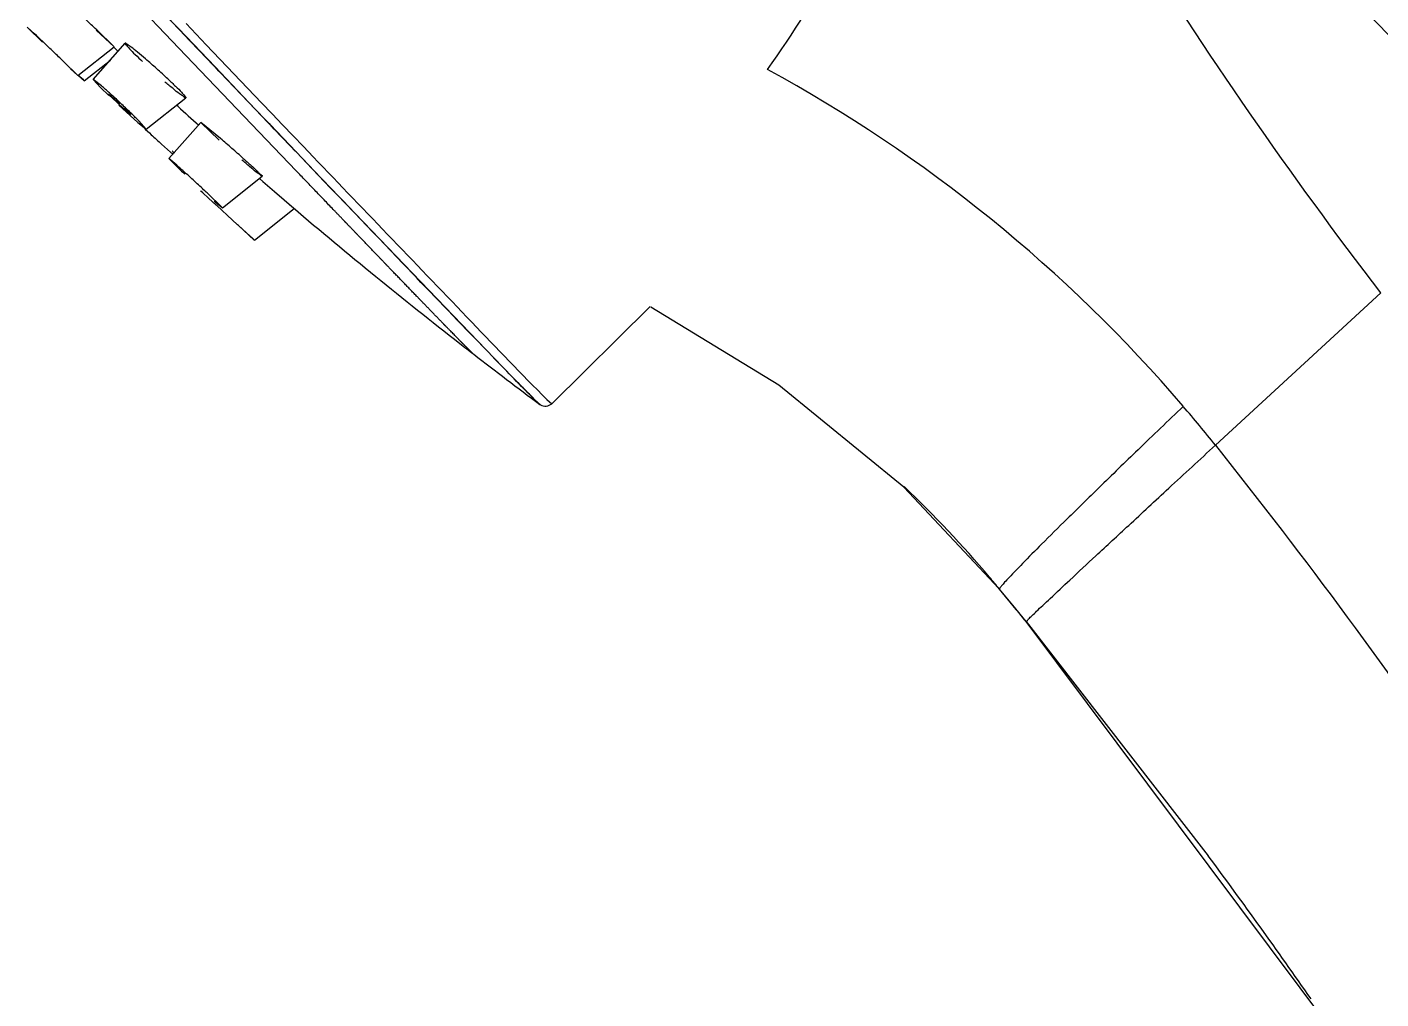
# Model space of a CAD drawing. Header units: millimetres. Extents: x 14221 to 15062, y 1145 to 1740.
# Drawn here: x 14854.32 to 14888.27, y 1594.32 to 1618.68 of the extents above; entities that cross this region are included whole.
import ezdxf

# ---------------------------------------------------------------- set-up
doc = ezdxf.new("R2010")
doc.units = ezdxf.units.MM

msp = doc.modelspace()

# ---------------------------------------------------------------- linework, layer by layer
at = {"color": 7, "linetype": 'Continuous'}
for p, q in [((14858.132, 1618.155), (14856.582, 1619.781)), ((14858.146, 1618.615), (14857.193, 1619.615)), ((14858.311, 1618.442), (14857.563, 1619.226)), ((14854.325, 1618.681), (14854.714, 1618.301)), ((14854.512, 1618.509), (14854.325, 1618.681)), ((14856.508, 1618.186), (14856.058, 1618.6)), ((14856.07, 1618.611), (14856.508, 1618.186)), ((14858.311, 1618.442), (14858.111, 1618.651)), ((14858.401, 1618.348), (14858.146, 1618.615)), ((14858.31, 1618.769), (14858.566, 1618.501)), ((14858.566, 1618.501), (14858.817, 1618.238)), ((14855.6, 1617.464), (14856.508, 1618.186)), ((14855.984, 1617.37), (14856.785, 1618.275)), ((14856.603, 1618.081), (14856.5, 1618.178)), ((14859.77, 1616.44), (14858.132, 1618.155)), ((14859.037, 1617.681), (14858.311, 1618.442)), ((14858.369, 1618.381), (14858.311, 1618.442)), ((14858.875, 1617.851), (14858.369, 1618.381)), ((14858.651, 1618.085), (14858.401, 1618.348)), ((14858.817, 1618.238), (14860.206, 1616.782)), ((14855.238, 1617.818), (14855.208, 1617.848)), ((14855.6, 1617.464), (14855.238, 1617.818)), ((14855.757, 1617.333), (14856.414, 1617.855)), ((14860.046, 1616.624), (14858.651, 1618.085)), ((14859.037, 1617.681), (14858.875, 1617.851)), ((14855.411, 1617.638), (14855.6, 1617.464)), ((14859.74, 1616.944), (14859.037, 1617.681)), ((14859.134, 1617.579), (14859.037, 1617.681)), ((14855.757, 1617.333), (14855.613, 1617.46)), ((14855.624, 1617.469), (14855.711, 1617.382)), ((14855.711, 1617.382), (14855.757, 1617.333)), ((14855.984, 1617.37), (14856.162, 1617.17)), ((14856.192, 1617.207), (14855.984, 1617.37)), ((14856.162, 1617.17), (14856.371, 1616.963)), ((14856.37, 1617.005), (14856.653, 1616.758)), ((14856.425, 1616.941), (14856.37, 1617.005)), ((14856.635, 1616.737), (14856.425, 1616.941)), ((14857.312, 1616.121), (14858.304, 1616.909)), ((14860.363, 1616.291), (14859.74, 1616.944)), ((14856.623, 1616.723), (14857.101, 1616.287)), ((14856.918, 1616.49), (14856.635, 1616.737)), ((14856.77, 1616.646), (14856.863, 1616.554)), ((14856.863, 1616.554), (14856.912, 1616.5)), ((14856.943, 1616.511), (14856.921, 1616.532)), ((14858.109, 1616.692), (14858.073, 1616.725)), ((14860.31, 1616.347), (14860.046, 1616.624)), ((14860.206, 1616.782), (14860.472, 1616.503)), ((14860.472, 1616.503), (14860.732, 1616.231)), ((14857.101, 1616.287), (14857.312, 1616.121)), ((14857.312, 1616.121), (14857.132, 1616.323)), ((14857.882, 1615.386), (14858.68, 1616.288)), ((14858.679, 1616.287), (14859.137, 1615.849)), ((14859.177, 1615.885), (14858.679, 1616.287)), ((14861.075, 1615.076), (14859.77, 1616.44)), ((14860.403, 1616.25), (14860.266, 1616.393)), ((14860.569, 1616.076), (14860.31, 1616.347)), ((14860.417, 1616.235), (14860.363, 1616.291)), ((14860.417, 1616.235), (14860.403, 1616.25)), ((14861.068, 1615.553), (14860.417, 1616.235)), ((14860.524, 1616.123), (14860.417, 1616.235)), ((14860.923, 1615.706), (14860.524, 1616.123)), ((14860.732, 1616.231), (14860.999, 1615.952)), ((14860.834, 1615.798), (14860.569, 1616.076)), ((14861.086, 1615.534), (14860.834, 1615.798)), ((14860.999, 1615.952), (14861.253, 1615.686)), ((14857.922, 1615.546), (14857.698, 1615.744)), ((14861.05, 1615.572), (14860.923, 1615.706)), ((14861.068, 1615.553), (14861.05, 1615.572)), ((14861.692, 1614.901), (14861.068, 1615.553)), ((14861.332, 1615.277), (14861.086, 1615.534)), ((14861.253, 1615.686), (14861.5, 1615.427)), ((14857.882, 1615.386), (14858.066, 1615.199)), ((14858.083, 1615.217), (14857.882, 1615.386)), ((14859.223, 1614.148), (14860.219, 1614.94)), ((14860.239, 1614.81), (14860.15, 1614.887)), ((14860.239, 1614.81), (14860.527, 1614.561)), ((14861.734, 1614.857), (14861.692, 1614.901)), ((14866.665, 1609.733), (14861.692, 1614.901)), ((14866.446, 1609.957), (14861.734, 1614.857)), ((14858.682, 1614.57), (14858.679, 1614.573)), ((14858.679, 1614.573), (14858.73, 1614.526)), ((14858.728, 1614.527), (14858.682, 1614.57)), ((14858.872, 1614.395), (14858.728, 1614.527)), ((14858.73, 1614.526), (14858.876, 1614.392)), ((14858.838, 1614.525), (14858.816, 1614.546)), ((14859.223, 1614.148), (14858.838, 1614.525)), ((14860.527, 1614.561), (14861.012, 1614.142)), ((14859.068, 1614.215), (14858.872, 1614.395)), ((14858.876, 1614.392), (14859.068, 1614.216)), ((14859.018, 1614.32), (14859.223, 1614.148)), ((14859.088, 1614.197), (14859.068, 1614.215)), ((14859.345, 1613.962), (14859.088, 1614.197)), ((14860.024, 1613.34), (14861.022, 1614.133)), ((14861.022, 1614.133), (14860.997, 1614.154)), ((14861.012, 1614.142), (14861.022, 1614.133)), ((14859.604, 1613.724), (14859.345, 1613.962)), ((14859.626, 1613.704), (14859.604, 1613.724)), ((14859.626, 1613.705), (14859.828, 1613.52)), ((14860.021, 1613.343), (14859.626, 1613.704)), ((14859.828, 1613.52), (14859.974, 1613.386)), ((14859.974, 1613.386), (14860.024, 1613.34)), ((14860.024, 1613.34), (14860.021, 1613.343)), ((14888.269, 1612.015), (14884.118, 1608.198)), ((14869.951, 1611.679), (14867.479, 1609.239)), ((14865.517, 1610.485), (14865.484, 1610.514)), ((14866.989, 1609.405), (14866.446, 1609.957)), ((14867.179, 1609.222), (14866.989, 1609.405)), ((14867.36, 1609.347), (14867.479, 1609.239)), ((14879.112, 1604.096), (14878.702, 1604.59)), ((14879.125, 1604.08), (14878.706, 1604.59)), ((14879.373, 1603.777), (14879.112, 1604.096)), ((14879.373, 1603.777), (14879.373, 1603.777)), ((14887.201, 1593.326), (14879.373, 1603.777)), ((14879.373, 1603.777), (14883.94, 1597.908))]:
    msp.add_line(p, q, dxfattribs=at)
msp.add_lwpolyline([(14878.703, 1604.59), (14876.309, 1607.143), (14873.172, 1609.707), (14869.965, 1611.663)], dxfattribs=at)
for centre, radius, start, end in [((14765.566, 1499.061), 171.365, 42.61744, 46.79211), ((14737.87, 1494.596), 171.321, 46.37521, 46.50199), ((14815.004, 1576.44), 57.712, 46.55451, 46.7977), ((14785.989, 1545.784), 99.923, 46.34818, 46.56355), ((14784.12, 1543.802), 102.646, 46.16793, 46.35721), ((14845.284, 1603.89), 18.44, 48.1971, 49.3595), ((14845.634, 1604.262), 17.93, 47.0231, 48.2389), ((14855.166, 1585.076), 37.054, 40.5664, 61.428), ((14847.549, 1607.324), 13.13, 47.6601, 48.8278), ((14841.289, 1600.424), 22.446, 46.7545, 47.7112), ((14840.976, 1600.069), 22.919, 45.9168, 46.7932), ((14847.631, 1606.908), 13.376, 44.737, 45.8801), ((14941.096, 1708.206), 123.538, 227.79757, 228.11997), ((14872.841, 1632.472), 22.564, 226.2935, 226.9559), ((14872.472, 1632.065), 22.014, 226.9334, 227.8482), ((14834.835, 1587.417), 37.456, 48.8949, 49.4677), ((14862.298, 1620.602), 6.687, 229.1245, 229.8864), ((14853.269, 1610.922), 6.61, 44.0775, 44.7788), ((14835.783, 1588.482), 36.03, 48.3113, 48.9173), ((14875.217, 1633.08), 24.777, 226.1944, 226.8818), ((14841.425, 1596.479), 25.072, 47.7518, 48.3648), ((14829.288, 1583.085), 43.147, 47.2809, 47.7786), ((14828.676, 1582.399), 44.066, 46.8444, 47.3011), ((14898.34, 1657.935), 57.543, 229.27258, 229.53671), ((14940.992, 1708.088), 123.381, 229.58163, 232.08317), ((14940.965, 1708.054), 123.337, 232.08343, 232.28956), ((14940.965, 1708.054), 123.337, 232.28955, 233.25569), ((14855.033, 1584.953), 37.233, 38.6329, 40.5774), ((14856.225, 1586.102), 29.106, 40.2091, 46.3444), ((14856.238, 1586.114), 29.089, 39.4312, 40.2077), ((14756.95, 1503.895), 158, 39.21006, 39.35236), ((14759.649, 1505.898), 154.641, 34.87341, 36.51179)]:
    msp.add_arc(centre, radius, start, end, dxfattribs=at)
for points, knots in [([(14872.888, 1617.617), (14874.176, 1619.439), (14876.358, 1623.236), (14877.257, 1627.542), (14877.389, 1629.627)], [0, 0, 0, 0, 0.51647, 1, 1, 1, 1]), ([(14888.269, 1612.015), (14886.004, 1614.975), (14882.052, 1620.655), (14878.672, 1626.713), (14877.389, 1629.627)], [0, 0, 0, 0, 0.539313, 1, 1, 1, 1]), ([(14856.784, 1618.274), (14856.774, 1618.262), (14856.841, 1618.205), (14856.898, 1618.122), (14857.052, 1617.978), (14857.158, 1617.874), (14857.221, 1617.815)], [0, 0, 0, 0, 0.073407, 0.276744, 0.594714, 1, 1, 1, 1]), ([(14857.294, 1617.883), (14857.228, 1617.939), (14857.112, 1618.035), (14856.95, 1618.175), (14856.86, 1618.223), (14856.795, 1618.286), (14856.784, 1618.274)], [0, 0, 0, 0, 0.404729, 0.722624, 0.926396, 1, 1, 1, 1]), ([(14858.304, 1616.909), (14858.291, 1616.899), (14858.227, 1616.959), (14858.131, 1617.013), (14857.968, 1617.153), (14857.849, 1617.251), (14857.782, 1617.308)], [0, 0, 0, 0, 0.077278, 0.282415, 0.598938, 1, 1, 1, 1]), ([(14857.857, 1617.38), (14857.921, 1617.319), (14858.031, 1617.213), (14858.191, 1617.063), (14858.247, 1616.983), (14858.316, 1616.919), (14858.304, 1616.909)], [0, 0, 0, 0, 0.407076, 0.726122, 0.92902, 1, 1, 1, 1]), ([(14856.912, 1616.5), (14856.914, 1616.498), (14856.916, 1616.495), (14856.918, 1616.491), (14856.918, 1616.49)], [0, 0, 0, 0, 0.724044, 1, 1, 1, 1]), ([(14860.219, 1614.94), (14860.206, 1614.93), (14860.15, 1615.002), (14860.053, 1615.049), (14859.893, 1615.196), (14859.774, 1615.293), (14859.706, 1615.35)], [0, 0, 0, 0, 0.073426, 0.278371, 0.596471, 1, 1, 1, 1]), ([(14859.746, 1615.388), (14859.812, 1615.33), (14859.923, 1615.226), (14860.094, 1615.083), (14860.145, 1615.004), (14860.231, 1614.949), (14860.219, 1614.94)], [0, 0, 0, 0, 0.407156, 0.726846, 0.9305, 1, 1, 1, 1]), ([(14867.179, 1609.222), (14867.128, 1609.26), (14866.982, 1609.418), (14866.661, 1609.731), (14866.173, 1610.239), (14865.178, 1611.263), (14863.546, 1612.964), (14862.137, 1614.436), (14861.332, 1615.277)], [0, 0, 0, 0, 0.022709, 0.076223, 0.160081, 0.273548, 0.585103, 1, 1, 1, 1]), ([(14861.5, 1615.427), (14862.824, 1614.043), (14864.778, 1612.018), (14866.718, 1609.977), (14867.36, 1609.347)], [0, 0, 0, 0, 0.680417, 1, 1, 1, 1]), ([(14865.484, 1610.514), (14865.47, 1610.529), (14865.44, 1610.558), (14865.404, 1610.594), (14865.375, 1610.623), (14865.353, 1610.644), (14865.331, 1610.666), (14865.312, 1610.684), (14865.298, 1610.699), (14865.287, 1610.709), (14865.278, 1610.718), (14865.27, 1610.726), (14865.265, 1610.731), (14865.26, 1610.736), (14865.257, 1610.739), (14865.254, 1610.741), (14865.253, 1610.743), (14865.251, 1610.744), (14865.251, 1610.745), (14865.249, 1610.746), (14865.248, 1610.748), (14865.245, 1610.75), (14865.242, 1610.754), (14865.236, 1610.759), (14865.231, 1610.765), (14865.224, 1610.772), (14865.212, 1610.784), (14865.195, 1610.802), (14865.175, 1610.823), (14865.154, 1610.844), (14865.133, 1610.865), (14865.106, 1610.893), (14865.071, 1610.928), (14865.03, 1610.97), (14864.989, 1611.012), (14864.954, 1611.047), (14864.927, 1611.075), (14864.906, 1611.096), (14864.886, 1611.117), (14864.865, 1611.138), (14864.848, 1611.156), (14864.834, 1611.17), (14864.825, 1611.178), (14864.819, 1611.185), (14864.815, 1611.189), (14864.812, 1611.192), (14864.811, 1611.193), (14864.809, 1611.195), (14864.807, 1611.197), (14864.804, 1611.201), (14864.799, 1611.206), (14864.792, 1611.212), (14864.782, 1611.223), (14864.77, 1611.236), (14864.755, 1611.251), (14864.735, 1611.272), (14864.71, 1611.298), (14864.68, 1611.329), (14864.64, 1611.37), (14864.589, 1611.422), (14864.529, 1611.484), (14864.469, 1611.546), (14864.409, 1611.608), (14864.359, 1611.659), (14864.319, 1611.701), (14864.289, 1611.732), (14864.259, 1611.763), (14864.233, 1611.789), (14864.213, 1611.809), (14864.201, 1611.822), (14864.191, 1611.832), (14864.183, 1611.84), (14864.177, 1611.847), (14864.173, 1611.851), (14864.17, 1611.854), (14864.168, 1611.856), (14864.166, 1611.858), (14864.163, 1611.862), (14864.157, 1611.868), (14864.149, 1611.876), (14864.139, 1611.886), (14864.126, 1611.9), (14864.11, 1611.917), (14864.083, 1611.944), (14864.051, 1611.978), (14864.012, 1612.018), (14863.972, 1612.059), (14863.92, 1612.113), (14863.855, 1612.181), (14863.776, 1612.262), (14863.698, 1612.343), (14863.62, 1612.425), (14863.541, 1612.506), (14863.476, 1612.574), (14863.43, 1612.621), (14863.404, 1612.648), (14863.385, 1612.669), (14863.368, 1612.685), (14863.355, 1612.699), (14863.347, 1612.707), (14863.34, 1612.714), (14863.336, 1612.719), (14863.333, 1612.722), (14863.329, 1612.726), (14863.322, 1612.733), (14863.312, 1612.743), (14863.296, 1612.76), (14863.276, 1612.781), (14863.245, 1612.814), (14863.205, 1612.856), (14863.157, 1612.905), (14863.093, 1612.972), (14863.013, 1613.055), (14862.917, 1613.155), (14862.822, 1613.254), (14862.726, 1613.354), (14862.646, 1613.437), (14862.582, 1613.503), (14862.534, 1613.553), (14862.487, 1613.603), (14862.439, 1613.653), (14862.399, 1613.694), (14862.371, 1613.723), (14862.355, 1613.74), (14862.343, 1613.753), (14862.331, 1613.765), (14862.322, 1613.774), (14862.316, 1613.781), (14862.313, 1613.784), (14862.31, 1613.787), (14862.305, 1613.792), (14862.299, 1613.798), (14862.289, 1613.808), (14862.277, 1613.821), (14862.258, 1613.841), (14862.234, 1613.866), (14862.205, 1613.897), (14862.166, 1613.937), (14862.118, 1613.987), (14862.06, 1614.048), (14861.983, 1614.128), (14861.886, 1614.229), (14861.77, 1614.35), (14861.654, 1614.471), (14861.5, 1614.632), (14861.307, 1614.834), (14861.152, 1614.995), (14861.075, 1615.076)], [0, 0, 0, 0, 0.03125, 0.0625, 0.078125, 0.09375, 0.109375, 0.125, 0.132812, 0.140625, 0.148438, 0.152344, 0.15625, 0.160156, 0.162109, 0.164062, 0.165039, 0.166016, 0.166504, 0.166992, 0.16748, 0.167969, 0.169922, 0.171875, 0.173828, 0.175781, 0.179688, 0.1875, 0.195312, 0.203125, 0.210938, 0.21875, 0.234375, 0.25, 0.265625, 0.28125, 0.289062, 0.296875, 0.304688, 0.3125, 0.320312, 0.324219, 0.328125, 0.330078, 0.332031, 0.33252, 0.333008, 0.333496, 0.333984, 0.334961, 0.335938, 0.337891, 0.339844, 0.34375, 0.347656, 0.351562, 0.359375, 0.367188, 0.375, 0.390625, 0.40625, 0.421875, 0.4375, 0.453125, 0.460938, 0.46875, 0.476562, 0.484375, 0.488281, 0.492188, 0.494141, 0.496094, 0.498047, 0.499023, 0.499512, 0.5, 0.500488, 0.500977, 0.501953, 0.503906, 0.505859, 0.507812, 0.511719, 0.515625, 0.523438, 0.53125, 0.539062, 0.546875, 0.5625, 0.578125, 0.59375, 0.609375, 0.625, 0.640625, 0.648438, 0.652344, 0.65625, 0.660156, 0.662109, 0.664062, 0.665039, 0.666016, 0.666504, 0.666992, 0.667969, 0.669922, 0.671875, 0.675781, 0.679688, 0.6875, 0.695312, 0.703125, 0.71875, 0.734375, 0.75, 0.765625, 0.78125, 0.789062, 0.796875, 0.804688, 0.8125, 0.820312, 0.824219, 0.826172, 0.828125, 0.830078, 0.832031, 0.83252, 0.833008, 0.833496, 0.833984, 0.834961, 0.835938, 0.837891, 0.839844, 0.84375, 0.847656, 0.851562, 0.859375, 0.867188, 0.875, 0.890625, 0.90625, 0.921875, 0.9375, 0.96875, 1, 1, 1, 1]), ([(14867.179, 1609.222), (14867.185, 1609.218), (14867.267, 1609.16), (14867.411, 1609.172), (14867.479, 1609.239)], [0, 0, 0, 0, 0.064048, 1, 1, 1, 1]), ([(14883.313, 1609.172), (14882.934, 1608.81), (14882.23, 1608.133), (14881.258, 1607.193), (14880.452, 1606.404), (14879.81, 1605.768), (14879.328, 1605.28), (14879.017, 1604.959), (14878.848, 1604.774), (14878.762, 1604.682), (14878.729, 1604.631), (14878.697, 1604.597), (14878.702, 1604.59)], [0, 0, 0, 0, 0.241751, 0.450568, 0.623714, 0.761964, 0.867154, 0.940988, 0.966625, 0.984918, 0.995963, 1, 1, 1, 1]), ([(14879.373, 1603.777), (14879.369, 1603.783), (14879.411, 1603.806), (14879.44, 1603.855), (14879.535, 1603.935), (14879.647, 1604.048), (14879.802, 1604.193), (14880.079, 1604.453), (14880.523, 1604.868), (14881.178, 1605.478), (14882.004, 1606.245), (14883.003, 1607.169), (14883.728, 1607.838), (14884.118, 1608.198)], [0, 0, 0, 0, 0.00361, 0.014278, 0.032101, 0.057164, 0.089581, 0.129576, 0.233297, 0.370519, 0.543748, 0.754399, 1, 1, 1, 1]), ([(14884.118, 1608.198), (14888.638, 1602.543), (14895.025, 1593.066), (14902.913, 1579.146), (14911.204, 1562.516), (14920.009, 1539.383), (14924.128, 1519.629), (14925.286, 1509.448)], [0, 0, 0, 0, 0.200766, 0.315817, 0.443691, 0.715827, 1, 1, 1, 1]), ([(14878.703, 1604.59), (14878.703, 1604.59), (14878.703, 1604.59), (14878.704, 1604.59), (14878.705, 1604.589)], [0, 0, 0, 0, 0.457265, 1, 1, 1, 1]), ([(14878.705, 1604.589), (14878.705, 1604.589), (14878.705, 1604.589), (14878.706, 1604.589), (14878.706, 1604.59)], [0, 0, 0, 0, 0.481875, 1, 1, 1, 1])]:
    msp.add_open_spline(points, degree=3, knots=knots, dxfattribs=at)

doc.saveas('drawing.dxf')
